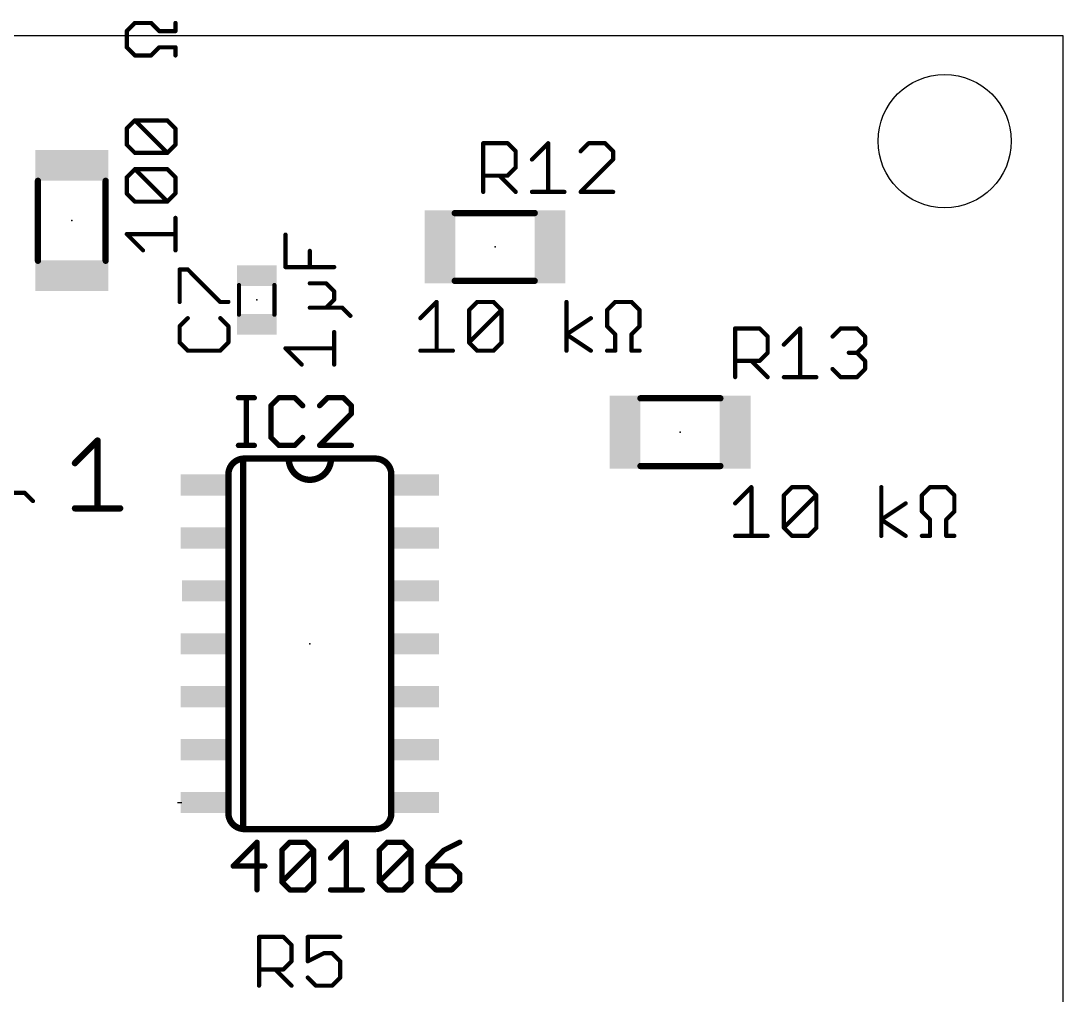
# Model space of a CAD drawing. Extents: x -3.9 to 50, y 0 to 50.9.
# Drawn here: x 23.54 to 48.56, y 26.49 to 49.88 of the extents above; entities that cross this region are included whole.
import ezdxf

# ---------------------------------------------------------------- set-up
doc = ezdxf.new("R2010")
doc.units = 0
for name, color, linetype in [('19', 53, 'CONTINUOUS'), ('20', 7, 'CONTINUOUS'), ('21', 253, 'CONTINUOUS'), ('23', 7, 'CONTINUOUS'), ('25', 253, 'CONTINUOUS'), ('27', 253, 'CONTINUOUS'), ('51', 253, 'CONTINUOUS')]:
    doc.layers.add(name, color=color, linetype=linetype)

# ---------------------------------------------------------------- blocks, each defined once
blk = doc.blocks.new('RECT')
blk.add_solid([(-0.5, -0.5), (0.5, -0.5), (-0.5, 0.5), (0.5, 0.5)])

msp = doc.modelspace()

# ---------------------------------------------------------------- linework, layer by layer
at = {"layer": '19'}
msp.add_line((27.305, 31.115), (27.4066, 31.115), dxfattribs=at)
at = {"layer": '20'}
for p, q in [((48.565, 49.52), (0, 49.52)), ((48.565, 0), (48.565, 49.52))]:
    msp.add_line(p, q, dxfattribs=at)
msp.add_circle((45.72, 46.99), 1.6, dxfattribs=at)
at = {"layer": '21', "const_width": 0.1524}
for points in [[(24.8412, 39.2609), (25.3835, 39.8032)], [(25.3835, 39.8032), (25.3835, 38.1762)], [(28.8798, 39.37), (28.8798, 30.48)], [(29.972, 39.37), (28.9052, 39.37)], [(30.988, 39.37), (29.972, 39.37)], [(32.0548, 39.37), (30.988, 39.37)], [(28.5242, 38.989), (28.5242, 30.861)], [(32.4358, 30.861), (32.4358, 38.989)], [(24.8412, 38.1762), (25.9259, 38.1762)], [(28.9052, 30.48), (32.0548, 30.48)]]:
    msp.add_lwpolyline(points, dxfattribs=at)
at = {"layer": '21'}
for points, const_width in [([(25.4216, 39.8032, 1), (25.3454, 39.8032)], 0.0762), ([(25.4105, 39.7762, 1), (25.3566, 39.8301)], 0.0762), ([(24.8143, 39.2878, 1), (24.8681, 39.2339)], 0.0762), ([(28.9052, 39.37, 0.4142), (28.5242, 38.989)], 0.1524), ([(28.9179, 39.37, 1), (28.8417, 39.37)], 0.0762), ([(28.9052, 39.4081, 1), (28.9052, 39.3319)], 0.0762), ([(28.9052, 39.3319, 1), (28.9052, 39.4081)], 0.0762), ([(29.972, 39.4081, 1), (29.972, 39.3319)], 0.0762), ([(29.972, 39.37, 1), (30.988, 39.37)], 0.1524), ([(30.0101, 39.37, 1), (29.9339, 39.37)], 0.0762), ([(29.972, 39.3319, 1), (29.972, 39.4081)], 0.0762), ([(30.988, 39.4081, 1), (30.988, 39.3319)], 0.0762), ([(31.0261, 39.37, 1), (30.9499, 39.37)], 0.0762), ([(30.988, 39.3319, 1), (30.988, 39.4081)], 0.0762), ([(32.4358, 38.989, 0.4142), (32.0548, 39.37)], 0.1524), ([(32.0548, 39.4081, 1), (32.0548, 39.3319)], 0.0762), ([(32.0548, 39.3319, 1), (32.0548, 39.4081)], 0.0762), ([(28.5623, 38.989, 1), (28.4861, 38.989)], 0.0762), ([(32.4739, 38.989, 1), (32.3977, 38.989)], 0.0762), ([(28.4861, 38.989, 1), (28.5623, 38.989)], 0.0762), ([(32.3977, 38.989, 1), (32.4739, 38.989)], 0.0762), ([(24.8412, 38.2143, 1), (24.8412, 38.1381)], 0.0762), ([(25.3454, 38.1762, 1), (25.4216, 38.1762)], 0.0762), ([(25.9259, 38.1381, 1), (25.9259, 38.2143)], 0.0762), ([(28.5242, 30.861, 0.4142), (28.9052, 30.48)], 0.1524), ([(28.5623, 30.861, 1), (28.4861, 30.861)], 0.0762), ([(28.4861, 30.861, 1), (28.5623, 30.861)], 0.0762), ([(32.0548, 30.48, 0.4142), (32.4358, 30.861)], 0.1524), ([(32.4739, 30.861, 1), (32.3977, 30.861)], 0.0762), ([(32.3977, 30.861, 1), (32.4739, 30.861)], 0.0762), ([(28.9052, 30.5181, 1), (28.9052, 30.4419)], 0.0762), ([(28.9052, 30.4419, 1), (28.9052, 30.5181)], 0.0762), ([(32.0548, 30.5181, 1), (32.0548, 30.4419)], 0.0762), ([(32.0548, 30.4419, 1), (32.0548, 30.5181)], 0.0762), ([(28.8417, 30.48, 1), (28.9179, 30.48)], 0.0762)]:
    msp.add_lwpolyline(points, format="xyb", dxfattribs=dict(at, const_width=const_width))
at = {"layer": '23'}
for p in [(24.765, 45.085), (34.925, 44.45), (29.21, 43.18), (39.37, 40.005), (30.48, 34.925)]:
    msp.add_point(p, dxfattribs=at)
at = {"layer": '25'}
for points, const_width in [([(34.6426, 45.7708), (34.6426, 46.9402)], 0.1016), ([(34.6426, 46.9402), (35.2273, 46.9402)], 0.1016), ([(35.2273, 46.9402), (35.4222, 46.7453)], 0.1016), ([(35.4222, 46.7453), (35.4222, 46.3555)], 0.1016), ([(35.812, 46.5504), (36.2018, 46.9402)], 0.1016), ([(36.2018, 46.9402), (36.2018, 45.7708)], 0.1016), ([(37.1763, 46.9402), (36.9814, 46.7453)], 0.1016), ([(37.5661, 46.9402), (37.1763, 46.9402)], 0.1016), ([(37.761, 46.7453), (37.5661, 46.9402)], 0.1016), ([(37.761, 46.5504), (37.761, 46.7453)], 0.1016), ([(36.9814, 45.7708), (37.761, 46.5504)], 0.1016), ([(35.4222, 46.3555), (35.2273, 46.1606)], 0.1016), ([(35.2273, 46.1606), (34.6426, 46.1606)], 0.1016), ([(35.0324, 46.1606), (35.4222, 45.7708)], 0.1016), ([(35.812, 45.7708), (36.5916, 45.7708)], 0.1016), ([(37.761, 45.7708), (36.9814, 45.7708)], 0.1016), ([(27.3548, 43.1302), (27.3548, 43.9098)], 0.1016), ([(27.3548, 43.9098), (27.5497, 43.9098)], 0.1016), ([(27.5497, 43.9098), (28.3293, 43.1302)], 0.1016), ([(28.3293, 43.1302), (28.5242, 43.1302)], 0.1016), ([(27.5497, 42.7404), (27.3548, 42.5455)], 0.1016), ([(28.5242, 42.5455), (28.3293, 42.7404)], 0.1016), ([(27.3548, 42.5455), (27.3548, 42.1557)], 0.1016), ([(28.5242, 42.1557), (28.5242, 42.5455)], 0.1016), ([(40.6908, 41.3258), (40.6908, 42.4952)], 0.1016), ([(40.6908, 42.4952), (41.2755, 42.4952)], 0.1016), ([(41.2755, 42.4952), (41.4704, 42.3003)], 0.1016), ([(41.8602, 42.1054), (42.25, 42.4952)], 0.1016), ([(42.25, 42.4952), (42.25, 41.3258)], 0.1016), ([(43.0296, 42.3003), (43.2245, 42.4952)], 0.1016), ([(43.2245, 42.4952), (43.6143, 42.4952)], 0.1016), ([(43.6143, 42.4952), (43.8092, 42.3003)], 0.1016), ([(41.4704, 42.3003), (41.4704, 41.9105)], 0.1016), ([(43.8092, 42.3003), (43.8092, 42.1054)], 0.1016), ([(27.3548, 42.1557), (27.5497, 41.9608)], 0.1016), ([(28.3293, 41.9608), (28.5242, 42.1557)], 0.1016), ([(43.8092, 42.1054), (43.6143, 41.9105)], 0.1016), ([(27.5497, 41.9608), (28.3293, 41.9608)], 0.1016), ([(41.4704, 41.9105), (41.2755, 41.7156)], 0.1016), ([(43.6143, 41.9105), (43.4194, 41.9105)], 0.1016), ([(43.6143, 41.9105), (43.8092, 41.7156)], 0.1016), ([(41.2755, 41.7156), (40.6908, 41.7156)], 0.1016), ([(41.0806, 41.7156), (41.4704, 41.3258)], 0.1016), ([(43.2245, 41.3258), (43.0296, 41.5207)], 0.1016), ([(43.8092, 41.5207), (43.6143, 41.3258)], 0.1016), ([(43.8092, 41.7156), (43.8092, 41.5207)], 0.1016), ([(41.8602, 41.3258), (42.6398, 41.3258)], 0.1016), ([(43.6143, 41.3258), (43.2245, 41.3258)], 0.1016), ([(28.7655, 40.8315), (29.1468, 40.8315)], 0.127), ([(28.9562, 39.6875), (28.9562, 40.8315)], 0.127), ([(29.7358, 40.8315), (29.5451, 40.6408)], 0.127), ([(30.1171, 40.8315), (29.7358, 40.8315)], 0.127), ([(30.3077, 40.6408), (30.1171, 40.8315)], 0.127), ([(30.9052, 40.8315), (30.7145, 40.6408)], 0.127), ([(31.2865, 40.8315), (30.9052, 40.8315)], 0.127), ([(31.4771, 40.6408), (31.2865, 40.8315)], 0.127), ([(29.5451, 40.6408), (29.5451, 39.8782)], 0.127), ([(31.4771, 40.4502), (31.4771, 40.6408)], 0.127), ([(30.7145, 39.6875), (31.4771, 40.4502)], 0.127), ([(29.5451, 39.8782), (29.7358, 39.6875)], 0.127), ([(30.1171, 39.6875), (30.3077, 39.8782)], 0.127), ([(28.7655, 39.6875), (29.1468, 39.6875)], 0.127), ([(29.7358, 39.6875), (30.1171, 39.6875)], 0.127), ([(31.4771, 39.6875), (30.7145, 39.6875)], 0.127), ([(29.2608, 26.7208), (29.2608, 27.8902)], 0.1016), ([(29.2608, 27.8902), (29.8455, 27.8902)], 0.1016), ([(29.8455, 27.8902), (30.0404, 27.6953)], 0.1016), ([(31.2098, 27.8902), (30.4302, 27.8902)], 0.1016), ([(30.4302, 27.8902), (30.4302, 27.3055)], 0.1016), ([(30.0404, 27.6953), (30.0404, 27.3055)], 0.1016), ([(30.4302, 27.3055), (30.82, 27.5004)], 0.1016), ([(30.82, 27.5004), (31.0149, 27.5004)], 0.1016), ([(31.0149, 27.5004), (31.2098, 27.3055)], 0.1016), ([(30.0404, 27.3055), (29.8455, 27.1106)], 0.1016), ([(31.2098, 27.3055), (31.2098, 26.9157)], 0.1016), ([(29.8455, 27.1106), (29.2608, 27.1106)], 0.1016), ([(29.6506, 27.1106), (30.0404, 26.7208)], 0.1016), ([(30.6251, 26.7208), (30.4302, 26.9157)], 0.1016), ([(31.2098, 26.9157), (31.0149, 26.7208)], 0.1016), ([(31.0149, 26.7208), (30.6251, 26.7208)], 0.1016)]:
    msp.add_lwpolyline(points, dxfattribs=dict(at, const_width=const_width))
for points, const_width in [([(34.668, 46.9402, 1), (34.6172, 46.9402)], 0.0508), ([(34.6426, 46.9656, 1), (34.6426, 46.9148)], 0.0508), ([(35.2453, 46.9582, 1), (35.2093, 46.9222)], 0.0508), ([(35.2273, 46.9148, 1), (35.2273, 46.9656)], 0.0508), ([(35.4476, 46.7453, 1), (35.3968, 46.7453)], 0.0508), ([(36.2272, 46.9402, 1), (36.1764, 46.9402)], 0.0508), ([(36.2198, 46.9222, 1), (36.1838, 46.9582)], 0.0508), ([(37.1763, 46.9656, 1), (37.1763, 46.9148)], 0.0508), ([(37.1943, 46.9222, 1), (37.1583, 46.9582)], 0.0508), ([(37.5841, 46.9582, 1), (37.5481, 46.9222)], 0.0508), ([(37.5661, 46.9148, 1), (37.5661, 46.9656)], 0.0508), ([(37.7864, 46.7453, 1), (37.7356, 46.7453)], 0.0508), ([(35.4042, 46.7273, 1), (35.4402, 46.7633)], 0.0508), ([(35.794, 46.5684, 1), (35.83, 46.5324)], 0.0508), ([(36.9634, 46.7633, 1), (36.9994, 46.7273)], 0.0508), ([(37.7356, 46.5504, 1), (37.7864, 46.5504)], 0.0508), ([(37.743, 46.7273, 1), (37.779, 46.7633)], 0.0508), ([(37.779, 46.5324, 1), (37.743, 46.5684)], 0.0508), ([(35.3968, 46.3555, 1), (35.4476, 46.3555)], 0.0508), ([(35.4402, 46.3375, 1), (35.4042, 46.3735)], 0.0508), ([(34.6426, 46.186, 1), (34.6426, 46.1352)], 0.0508), ([(35.0504, 46.1786, 1), (35.0144, 46.1426)], 0.0508), ([(35.2093, 46.1786, 1), (35.2453, 46.1426)], 0.0508), ([(35.2273, 46.1352, 1), (35.2273, 46.186)], 0.0508), ([(34.6172, 45.7708, 1), (34.668, 45.7708)], 0.0508), ([(35.4042, 45.7528, 1), (35.4402, 45.7888)], 0.0508), ([(35.812, 45.7962, 1), (35.812, 45.7454)], 0.0508), ([(36.1764, 45.7708, 1), (36.2272, 45.7708)], 0.0508), ([(36.5916, 45.7454, 1), (36.5916, 45.7962)], 0.0508), ([(36.9634, 45.7888, 1), (36.9994, 45.7528)], 0.0508), ([(36.9814, 45.7962, 1), (36.9814, 45.7454)], 0.0508), ([(37.761, 45.7454, 1), (37.761, 45.7962)], 0.0508), ([(27.3802, 43.9098, 1), (27.3294, 43.9098)], 0.0508), ([(27.3548, 43.9352, 1), (27.3548, 43.8844)], 0.0508), ([(27.5677, 43.9278, 1), (27.5317, 43.8918)], 0.0508), ([(27.5497, 43.8844, 1), (27.5497, 43.9352)], 0.0508), ([(27.3294, 43.1302, 1), (27.3802, 43.1302)], 0.0508), ([(28.3293, 43.1556, 1), (28.3293, 43.1048)], 0.0508), ([(28.3113, 43.1122, 1), (28.3473, 43.1482)], 0.0508), ([(28.5242, 43.1048, 1), (28.5242, 43.1556)], 0.0508), ([(27.5677, 42.7224, 1), (27.5317, 42.7584)], 0.0508), ([(28.3473, 42.7584, 1), (28.3113, 42.7224)], 0.0508), ([(27.3368, 42.5635, 1), (27.3728, 42.5275)], 0.0508), ([(27.3802, 42.5455, 1), (27.3294, 42.5455)], 0.0508), ([(28.5496, 42.5455, 1), (28.4988, 42.5455)], 0.0508), ([(28.5062, 42.5275, 1), (28.5422, 42.5635)], 0.0508), ([(40.7162, 42.4952, 1), (40.6654, 42.4952)], 0.0508), ([(40.6908, 42.5206, 1), (40.6908, 42.4698)], 0.0508), ([(41.2935, 42.5132, 1), (41.2575, 42.4772)], 0.0508), ([(41.2755, 42.4698, 1), (41.2755, 42.5206)], 0.0508), ([(42.2754, 42.4952, 1), (42.2246, 42.4952)], 0.0508), ([(42.268, 42.4772, 1), (42.232, 42.5132)], 0.0508), ([(43.2245, 42.5206, 1), (43.2245, 42.4698)], 0.0508), ([(43.2425, 42.4772, 1), (43.2065, 42.5132)], 0.0508), ([(43.6323, 42.5132, 1), (43.5963, 42.4772)], 0.0508), ([(43.6143, 42.4698, 1), (43.6143, 42.5206)], 0.0508), ([(41.4958, 42.3003, 1), (41.445, 42.3003)], 0.0508), ([(41.4524, 42.2823, 1), (41.4884, 42.3183)], 0.0508), ([(43.0116, 42.3183, 1), (43.0476, 42.2823)], 0.0508), ([(43.8346, 42.3003, 1), (43.7838, 42.3003)], 0.0508), ([(43.7912, 42.2823, 1), (43.8272, 42.3183)], 0.0508), ([(27.3728, 42.1737, 1), (27.3368, 42.1377)], 0.0508), ([(27.3294, 42.1557, 1), (27.3802, 42.1557)], 0.0508), ([(28.4988, 42.1557, 1), (28.5496, 42.1557)], 0.0508), ([(28.5422, 42.1377, 1), (28.5062, 42.1737)], 0.0508), ([(41.8422, 42.1234, 1), (41.8782, 42.0874)], 0.0508), ([(43.7838, 42.1054, 1), (43.8346, 42.1054)], 0.0508), ([(43.8272, 42.0874, 1), (43.7912, 42.1234)], 0.0508), ([(27.5497, 41.9862, 1), (27.5497, 41.9354)], 0.0508), ([(27.5317, 41.9428, 1), (27.5677, 41.9788)], 0.0508), ([(28.3113, 41.9788, 1), (28.3473, 41.9428)], 0.0508), ([(28.3293, 41.9354, 1), (28.3293, 41.9862)], 0.0508), ([(41.445, 41.9105, 1), (41.4958, 41.9105)], 0.0508), ([(41.4884, 41.8925, 1), (41.4524, 41.9285)], 0.0508), ([(43.4194, 41.9359, 1), (43.4194, 41.8851)], 0.0508), ([(43.6323, 41.9285, 1), (43.5963, 41.8925)], 0.0508), ([(43.5963, 41.9285, 1), (43.6323, 41.8925)], 0.0508), ([(43.6143, 41.8851, 1), (43.6143, 41.9359)], 0.0508), ([(40.6908, 41.741, 1), (40.6908, 41.6902)], 0.0508), ([(41.0986, 41.7336, 1), (41.0626, 41.6976)], 0.0508), ([(41.2575, 41.7336, 1), (41.2935, 41.6976)], 0.0508), ([(41.2755, 41.6902, 1), (41.2755, 41.741)], 0.0508), ([(43.0476, 41.5387, 1), (43.0116, 41.5027)], 0.0508), ([(43.8346, 41.7156, 1), (43.7838, 41.7156)], 0.0508), ([(43.7838, 41.5207, 1), (43.8346, 41.5207)], 0.0508), ([(43.7912, 41.6976, 1), (43.8272, 41.7336)], 0.0508), ([(43.8272, 41.5027, 1), (43.7912, 41.5387)], 0.0508), ([(40.6654, 41.3258, 1), (40.7162, 41.3258)], 0.0508), ([(41.4524, 41.3078, 1), (41.4884, 41.3438)], 0.0508), ([(41.8602, 41.3512, 1), (41.8602, 41.3004)], 0.0508), ([(42.2246, 41.3258, 1), (42.2754, 41.3258)], 0.0508), ([(42.6398, 41.3004, 1), (42.6398, 41.3512)], 0.0508), ([(43.2245, 41.3512, 1), (43.2245, 41.3004)], 0.0508), ([(43.2065, 41.3078, 1), (43.2425, 41.3438)], 0.0508), ([(43.5963, 41.3438, 1), (43.6323, 41.3078)], 0.0508), ([(43.6143, 41.3004, 1), (43.6143, 41.3512)], 0.0508), ([(28.7655, 40.8632, 1), (28.7655, 40.7997)], 0.0635), ([(28.9879, 40.8315, 1), (28.9244, 40.8315)], 0.0635), ([(29.1468, 40.7997, 1), (29.1468, 40.8632)], 0.0635), ([(29.7358, 40.8632, 1), (29.7358, 40.7997)], 0.0635), ([(29.7582, 40.809, 1), (29.7133, 40.8539)], 0.0635), ([(30.1395, 40.8539, 1), (30.0946, 40.809)], 0.0635), ([(30.1171, 40.7997, 1), (30.1171, 40.8632)], 0.0635), ([(30.9052, 40.8632, 1), (30.9052, 40.7997)], 0.0635), ([(30.9276, 40.809, 1), (30.8827, 40.8539)], 0.0635), ([(31.3089, 40.8539, 1), (31.264, 40.809)], 0.0635), ([(31.2865, 40.7997, 1), (31.2865, 40.8632)], 0.0635), ([(29.5768, 40.6408, 1), (29.5133, 40.6408)], 0.0635), ([(29.5226, 40.6633, 1), (29.5675, 40.6184)], 0.0635), ([(30.2853, 40.6184, 1), (30.3302, 40.6633)], 0.0635), ([(30.692, 40.6633, 1), (30.7369, 40.6184)], 0.0635), ([(31.5089, 40.6408, 1), (31.4454, 40.6408)], 0.0635), ([(31.4547, 40.6184, 1), (31.4996, 40.6633)], 0.0635), ([(31.4454, 40.4502, 1), (31.5089, 40.4502)], 0.0635), ([(31.4996, 40.4277, 1), (31.4547, 40.4726)], 0.0635), ([(29.5675, 39.9006, 1), (29.5226, 39.8557)], 0.0635), ([(29.5133, 39.8782, 1), (29.5768, 39.8782)], 0.0635), ([(30.3302, 39.8557, 1), (30.2853, 39.9006)], 0.0635), ([(28.7655, 39.7193, 1), (28.7655, 39.6557)], 0.0635), ([(28.9244, 39.6875, 1), (28.9879, 39.6875)], 0.0635), ([(29.1468, 39.6557, 1), (29.1468, 39.7193)], 0.0635), ([(29.7358, 39.7193, 1), (29.7358, 39.6557)], 0.0635), ([(29.7133, 39.665, 1), (29.7582, 39.71)], 0.0635), ([(30.0946, 39.71, 1), (30.1395, 39.665)], 0.0635), ([(30.1171, 39.6557, 1), (30.1171, 39.7193)], 0.0635), ([(30.692, 39.71, 1), (30.7369, 39.665)], 0.0635), ([(30.7145, 39.7193, 1), (30.7145, 39.6557)], 0.0635), ([(31.4771, 39.6557, 1), (31.4771, 39.7193)], 0.0635), ([(29.2862, 27.8902, 1), (29.2354, 27.8902)], 0.0508), ([(29.2608, 27.9156, 1), (29.2608, 27.8648)], 0.0508), ([(29.8635, 27.9082, 1), (29.8275, 27.8722)], 0.0508), ([(29.8455, 27.8648, 1), (29.8455, 27.9156)], 0.0508), ([(30.4302, 27.9156, 1), (30.4302, 27.8648)], 0.0508), ([(30.4556, 27.8902, 1), (30.4048, 27.8902)], 0.0508), ([(31.2098, 27.8648, 1), (31.2098, 27.9156)], 0.0508), ([(30.0658, 27.6953, 1), (30.015, 27.6953)], 0.0508), ([(30.0224, 27.6773, 1), (30.0584, 27.7133)], 0.0508), ([(30.82, 27.5258, 1), (30.82, 27.475)], 0.0508), ([(30.8314, 27.4777, 1), (30.8086, 27.5231)], 0.0508), ([(31.0329, 27.5184, 1), (30.9969, 27.4824)], 0.0508), ([(31.0149, 27.475, 1), (31.0149, 27.5258)], 0.0508), ([(30.015, 27.3055, 1), (30.0658, 27.3055)], 0.0508), ([(30.0584, 27.2875, 1), (30.0224, 27.3235)], 0.0508), ([(30.4188, 27.3282, 1), (30.4416, 27.2828)], 0.0508), ([(30.4048, 27.3055, 1), (30.4556, 27.3055)], 0.0508), ([(31.2352, 27.3055, 1), (31.1844, 27.3055)], 0.0508), ([(31.1918, 27.2875, 1), (31.2278, 27.3235)], 0.0508), ([(29.2608, 27.136, 1), (29.2608, 27.0852)], 0.0508), ([(29.6686, 27.1286, 1), (29.6326, 27.0926)], 0.0508), ([(29.8275, 27.1286, 1), (29.8635, 27.0926)], 0.0508), ([(29.8455, 27.0852, 1), (29.8455, 27.136)], 0.0508), ([(30.4482, 26.9337, 1), (30.4122, 26.8977)], 0.0508), ([(31.1844, 26.9157, 1), (31.2352, 26.9157)], 0.0508), ([(31.2278, 26.8977, 1), (31.1918, 26.9337)], 0.0508), ([(29.2354, 26.7208, 1), (29.2862, 26.7208)], 0.0508), ([(30.0224, 26.7028, 1), (30.0584, 26.7388)], 0.0508), ([(30.6251, 26.7462, 1), (30.6251, 26.6954)], 0.0508), ([(30.6071, 26.7028, 1), (30.6431, 26.7388)], 0.0508), ([(30.9969, 26.7388, 1), (31.0329, 26.7028)], 0.0508), ([(31.0149, 26.6954, 1), (31.0149, 26.7462)], 0.0508)]:
    msp.add_lwpolyline(points, format="xyb", dxfattribs=dict(at, const_width=const_width))
at = {"layer": '27'}
for points, const_width in [([(26.0848, 49.6311), (26.2797, 49.826)], 0.1016), ([(26.2797, 49.826), (26.6695, 49.826)], 0.1016), ([(26.6695, 49.826), (26.8644, 49.6311)], 0.1016), ([(27.2542, 49.6311), (27.2542, 49.826)], 0.1016), ([(26.0848, 49.2413), (26.0848, 49.6311)], 0.1016), ([(26.8644, 49.6311), (27.2542, 49.6311)], 0.1016), ([(26.2797, 49.0464), (26.0848, 49.2413)], 0.1016), ([(26.6695, 49.0464), (26.2797, 49.0464)], 0.1016), ([(26.8644, 49.2413), (26.6695, 49.0464)], 0.1016), ([(27.2542, 49.2413), (26.8644, 49.2413)], 0.1016), ([(27.2542, 49.0464), (27.2542, 49.2413)], 0.1016), ([(26.0848, 47.2923), (26.2797, 47.4872)], 0.1016), ([(26.0848, 46.9025), (26.0848, 47.2923)], 0.1016), ([(26.2797, 47.4872), (27.0593, 47.4872)], 0.1016), ([(27.0593, 46.7076), (26.2797, 47.4872)], 0.1016), ([(27.0593, 47.4872), (27.2542, 47.2923)], 0.1016), ([(27.2542, 47.2923), (27.2542, 46.9025)], 0.1016), ([(26.2797, 46.7076), (26.0848, 46.9025)], 0.1016), ([(27.2542, 46.9025), (27.0593, 46.7076)], 0.1016), ([(27.0593, 46.7076), (26.2797, 46.7076)], 0.1016), ([(26.0848, 46.1229), (26.2797, 46.3178)], 0.1016), ([(26.2797, 46.3178), (27.0593, 46.3178)], 0.1016), ([(27.0593, 45.5382), (26.2797, 46.3178)], 0.1016), ([(27.0593, 46.3178), (27.2542, 46.1229)], 0.1016), ([(26.0848, 45.7331), (26.0848, 46.1229)], 0.1016), ([(27.2542, 46.1229), (27.2542, 45.7331)], 0.1016), ([(26.2797, 45.5382), (26.0848, 45.7331)], 0.1016), ([(27.0593, 45.5382), (26.2797, 45.5382)], 0.1016), ([(27.2542, 45.7331), (27.0593, 45.5382)], 0.1016), ([(27.2542, 44.3688), (27.2542, 45.1484)], 0.1016), ([(26.4746, 44.3688), (26.0848, 44.7586)], 0.1016), ([(26.0848, 44.7586), (27.2542, 44.7586)], 0.1016), ([(29.8948, 43.9664), (29.8948, 44.746)], 0.1016), ([(30.4795, 43.9664), (30.4795, 44.3562)], 0.1016), ([(31.0642, 43.9664), (29.8948, 43.9664)], 0.1016), ([(30.8693, 43.5766), (30.4795, 43.5766)], 0.1016), ([(31.0642, 43.3817), (30.8693, 43.5766)], 0.1016), ([(31.0642, 43.1868), (31.0642, 43.3817)], 0.1016), ([(30.4795, 42.9919), (30.8693, 42.9919)], 0.1016), ([(30.8693, 42.9919), (31.0642, 43.1868)], 0.1016), ([(30.8693, 42.9919), (31.2591, 42.9919)], 0.1016), ([(31.2591, 42.9919), (31.454, 42.797)], 0.1016), ([(33.1337, 42.7404), (33.5235, 43.1302)], 0.1016), ([(33.5235, 43.1302), (33.5235, 41.9608)], 0.1016), ([(34.3031, 42.9353), (34.498, 43.1302)], 0.1016), ([(34.498, 43.1302), (34.8878, 43.1302)], 0.1016), ([(34.8878, 43.1302), (35.0827, 42.9353)], 0.1016), ([(36.6419, 41.9608), (36.6419, 43.1302)], 0.1016), ([(37.6164, 42.9353), (37.8113, 43.1302)], 0.1016), ([(37.8113, 43.1302), (38.2011, 43.1302)], 0.1016), ([(38.2011, 43.1302), (38.396, 42.9353)], 0.1016), ([(34.3031, 42.1557), (34.3031, 42.9353)], 0.1016), ([(34.3031, 42.1557), (35.0827, 42.9353)], 0.1016), ([(35.0827, 42.9353), (35.0827, 42.1557)], 0.1016), ([(36.6419, 42.3506), (37.2266, 42.7404)], 0.1016), ([(37.6164, 42.5455), (37.6164, 42.9353)], 0.1016), ([(38.396, 42.9353), (38.396, 42.5455)], 0.1016), ([(37.8113, 42.3506), (37.6164, 42.5455)], 0.1016), ([(38.396, 42.5455), (38.2011, 42.3506)], 0.1016), ([(31.0642, 41.6276), (31.0642, 42.4072)], 0.1016), ([(37.2266, 41.9608), (36.6419, 42.3506)], 0.1016), ([(37.8113, 41.9608), (37.8113, 42.3506)], 0.1016), ([(38.2011, 42.3506), (38.2011, 41.9608)], 0.1016), ([(30.2846, 41.6276), (29.8948, 42.0174)], 0.1016), ([(29.8948, 42.0174), (31.0642, 42.0174)], 0.1016), ([(34.498, 41.9608), (34.3031, 42.1557)], 0.1016), ([(35.0827, 42.1557), (34.8878, 41.9608)], 0.1016), ([(33.1337, 41.9608), (33.9133, 41.9608)], 0.1016), ([(34.8878, 41.9608), (34.498, 41.9608)], 0.1016), ([(37.6164, 41.9608), (37.8113, 41.9608)], 0.1016), ([(38.2011, 41.9608), (38.396, 41.9608)], 0.1016), ([(23.2493, 38.5469), (23.6391, 38.5469)], 0.1016), ([(23.6391, 38.5469), (23.834, 38.352)], 0.1016), ([(40.6908, 38.2954), (41.0806, 38.6852)], 0.1016), ([(41.0806, 38.6852), (41.0806, 37.5158)], 0.1016), ([(41.8602, 38.4903), (42.0551, 38.6852)], 0.1016), ([(41.8602, 37.7107), (41.8602, 38.4903)], 0.1016), ([(41.8602, 37.7107), (42.6398, 38.4903)], 0.1016), ([(42.0551, 38.6852), (42.4449, 38.6852)], 0.1016), ([(42.4449, 38.6852), (42.6398, 38.4903)], 0.1016), ([(42.6398, 38.4903), (42.6398, 37.7107)], 0.1016), ([(44.199, 37.5158), (44.199, 38.6852)], 0.1016), ([(45.1735, 38.4903), (45.3684, 38.6852)], 0.1016), ([(45.1735, 38.1005), (45.1735, 38.4903)], 0.1016), ([(45.3684, 38.6852), (45.7582, 38.6852)], 0.1016), ([(45.7582, 38.6852), (45.9531, 38.4903)], 0.1016), ([(45.9531, 38.4903), (45.9531, 38.1005)], 0.1016), ([(44.199, 37.9056), (44.7837, 38.2954)], 0.1016), ([(45.3684, 37.9056), (45.1735, 38.1005)], 0.1016), ([(45.9531, 38.1005), (45.7582, 37.9056)], 0.1016), ([(44.7837, 37.5158), (44.199, 37.9056)], 0.1016), ([(45.3684, 37.5158), (45.3684, 37.9056)], 0.1016), ([(45.7582, 37.9056), (45.7582, 37.5158)], 0.1016), ([(40.6908, 37.5158), (41.4704, 37.5158)], 0.1016), ([(42.0551, 37.5158), (41.8602, 37.7107)], 0.1016), ([(42.4449, 37.5158), (42.0551, 37.5158)], 0.1016), ([(42.6398, 37.7107), (42.4449, 37.5158)], 0.1016), ([(45.1735, 37.5158), (45.3684, 37.5158)], 0.1016), ([(45.7582, 37.5158), (45.9531, 37.5158)], 0.1016), ([(29.2105, 30.1635), (28.6385, 29.5915)], 0.127), ([(29.2105, 29.0195), (29.2105, 30.1635)], 0.127), ([(29.8079, 29.9728), (29.9986, 30.1635)], 0.127), ([(29.8079, 29.2102), (29.8079, 29.9728)], 0.127), ([(29.8079, 29.2102), (30.5705, 29.9728)], 0.127), ([(29.9986, 30.1635), (30.3799, 30.1635)], 0.127), ([(30.3799, 30.1635), (30.5705, 29.9728)], 0.127), ([(30.5705, 29.9728), (30.5705, 29.2102)], 0.127), ([(30.9773, 29.7822), (31.3586, 30.1635)], 0.127), ([(31.3586, 30.1635), (31.3586, 29.0195)], 0.127), ([(32.1467, 29.9728), (32.3374, 30.1635)], 0.127), ([(32.1467, 29.2102), (32.1467, 29.9728)], 0.127), ([(32.1467, 29.2102), (32.9093, 29.9728)], 0.127), ([(32.3374, 30.1635), (32.7187, 30.1635)], 0.127), ([(32.7187, 30.1635), (32.9093, 29.9728)], 0.127), ([(32.9093, 29.9728), (32.9093, 29.2102)], 0.127), ([(33.6974, 29.9728), (33.3161, 29.5915)], 0.127), ([(34.0787, 30.1635), (33.6974, 29.9728)], 0.127), ([(28.6385, 29.5915), (29.4012, 29.5915)], 0.127), ([(33.3161, 29.5915), (33.3161, 29.2102)], 0.127), ([(33.8881, 29.5915), (33.3161, 29.5915)], 0.127), ([(34.0787, 29.4008), (33.8881, 29.5915)], 0.127), ([(34.0787, 29.2102), (34.0787, 29.4008)], 0.127), ([(29.9986, 29.0195), (29.8079, 29.2102)], 0.127), ([(30.3799, 29.0195), (29.9986, 29.0195)], 0.127), ([(30.5705, 29.2102), (30.3799, 29.0195)], 0.127), ([(30.9773, 29.0195), (31.7399, 29.0195)], 0.127), ([(32.3374, 29.0195), (32.1467, 29.2102)], 0.127), ([(32.7187, 29.0195), (32.3374, 29.0195)], 0.127), ([(32.9093, 29.2102), (32.7187, 29.0195)], 0.127), ([(33.3161, 29.2102), (33.5068, 29.0195)], 0.127), ([(33.5068, 29.0195), (33.8881, 29.0195)], 0.127), ([(33.8881, 29.0195), (34.0787, 29.2102)], 0.127)]:
    msp.add_lwpolyline(points, dxfattribs=dict(at, const_width=const_width))
for points, const_width in [([(26.2797, 49.8514, 1), (26.2797, 49.8006)], 0.0508), ([(26.2977, 49.808, 1), (26.2617, 49.8439)], 0.0508), ([(26.6875, 49.8439, 1), (26.6515, 49.808)], 0.0508), ([(26.6695, 49.8006, 1), (26.6695, 49.8514)], 0.0508), ([(27.2796, 49.826, 1), (27.2288, 49.826)], 0.0508), ([(26.1102, 49.6311, 1), (26.0594, 49.6311)], 0.0508), ([(26.0668, 49.649, 1), (26.1028, 49.6131)], 0.0508), ([(26.8644, 49.6565, 1), (26.8644, 49.6057)], 0.0508), ([(26.8464, 49.6131, 1), (26.8824, 49.649)], 0.0508), ([(27.2288, 49.6311, 1), (27.2796, 49.6311)], 0.0508), ([(27.2542, 49.6057, 1), (27.2542, 49.6565)], 0.0508), ([(26.1028, 49.2592, 1), (26.0668, 49.2233)], 0.0508), ([(26.0594, 49.2413, 1), (26.1102, 49.2413)], 0.0508), ([(26.2797, 49.0718, 1), (26.2797, 49.021)], 0.0508), ([(26.2617, 49.0284, 1), (26.2977, 49.0644)], 0.0508), ([(26.6515, 49.0644, 1), (26.6875, 49.0284)], 0.0508), ([(26.6695, 49.021, 1), (26.6695, 49.0718)], 0.0508), ([(26.8644, 49.2667, 1), (26.8644, 49.2159)], 0.0508), ([(26.8824, 49.2233, 1), (26.8464, 49.2592)], 0.0508), ([(27.2796, 49.2413, 1), (27.2288, 49.2413)], 0.0508), ([(27.2288, 49.0464, 1), (27.2796, 49.0464)], 0.0508), ([(27.2542, 49.2159, 1), (27.2542, 49.2667)], 0.0508), ([(26.0668, 47.3103, 1), (26.1028, 47.2743)], 0.0508), ([(26.1102, 47.2923, 1), (26.0594, 47.2923)], 0.0508), ([(26.2977, 47.5052, 1), (26.2617, 47.4692)], 0.0508), ([(26.2797, 47.5126, 1), (26.2797, 47.4618)], 0.0508), ([(26.2977, 47.4692, 1), (26.2617, 47.5052)], 0.0508), ([(27.0773, 47.5052, 1), (27.0413, 47.4692)], 0.0508), ([(27.0593, 47.4618, 1), (27.0593, 47.5126)], 0.0508), ([(27.2796, 47.2923, 1), (27.2288, 47.2923)], 0.0508), ([(27.2362, 47.2743, 1), (27.2722, 47.3103)], 0.0508), ([(26.1028, 46.9205, 1), (26.0668, 46.8845)], 0.0508), ([(26.0594, 46.9025, 1), (26.1102, 46.9025)], 0.0508), ([(27.2288, 46.9025, 1), (27.2796, 46.9025)], 0.0508), ([(27.2722, 46.8845, 1), (27.2362, 46.9205)], 0.0508), ([(26.2797, 46.733, 1), (26.2797, 46.6822)], 0.0508), ([(26.2617, 46.6896, 1), (26.2977, 46.7256)], 0.0508), ([(27.0413, 46.7256, 1), (27.0773, 46.6896)], 0.0508), ([(27.0413, 46.6896, 1), (27.0773, 46.7256)], 0.0508), ([(27.0593, 46.6822, 1), (27.0593, 46.733)], 0.0508), ([(26.2977, 46.3358, 1), (26.2617, 46.2998)], 0.0508), ([(26.2797, 46.3432, 1), (26.2797, 46.2924)], 0.0508), ([(26.2977, 46.2998, 1), (26.2617, 46.3358)], 0.0508), ([(27.0773, 46.3358, 1), (27.0413, 46.2998)], 0.0508), ([(27.0593, 46.2924, 1), (27.0593, 46.3432)], 0.0508), ([(26.0668, 46.1409, 1), (26.1028, 46.1049)], 0.0508), ([(26.1102, 46.1229, 1), (26.0594, 46.1229)], 0.0508), ([(27.2796, 46.1229, 1), (27.2288, 46.1229)], 0.0508), ([(27.2362, 46.1049, 1), (27.2722, 46.1409)], 0.0508), ([(26.1028, 45.7511, 1), (26.0668, 45.7151)], 0.0508), ([(26.0594, 45.7331, 1), (26.1102, 45.7331)], 0.0508), ([(26.2797, 45.5636, 1), (26.2797, 45.5128)], 0.0508), ([(26.2617, 45.5202, 1), (26.2977, 45.5562)], 0.0508), ([(27.0413, 45.5562, 1), (27.0773, 45.5202)], 0.0508), ([(27.0413, 45.5202, 1), (27.0773, 45.5562)], 0.0508), ([(27.0593, 45.5128, 1), (27.0593, 45.5636)], 0.0508), ([(27.2288, 45.7331, 1), (27.2796, 45.7331)], 0.0508), ([(27.2722, 45.7151, 1), (27.2362, 45.7511)], 0.0508), ([(27.2796, 45.1484, 1), (27.2288, 45.1484)], 0.0508), ([(26.1028, 44.7766, 1), (26.0668, 44.7406)], 0.0508), ([(26.0848, 44.784, 1), (26.0848, 44.7332)], 0.0508), ([(27.2542, 44.7332, 1), (27.2542, 44.784)], 0.0508), ([(29.9202, 44.746, 1), (29.8694, 44.746)], 0.0508), ([(26.4566, 44.3508, 1), (26.4926, 44.3868)], 0.0508), ([(27.2288, 44.3688, 1), (27.2796, 44.3688)], 0.0508), ([(30.5049, 44.3562, 1), (30.4541, 44.3562)], 0.0508), ([(29.8948, 43.9918, 1), (29.8948, 43.941)], 0.0508), ([(29.8694, 43.9664, 1), (29.9202, 43.9664)], 0.0508), ([(30.4541, 43.9664, 1), (30.5049, 43.9664)], 0.0508), ([(31.0642, 43.941, 1), (31.0642, 43.9918)], 0.0508), ([(30.4795, 43.602, 1), (30.4795, 43.5512)], 0.0508), ([(30.8873, 43.5946, 1), (30.8513, 43.5586)], 0.0508), ([(30.8693, 43.5512, 1), (30.8693, 43.602)], 0.0508), ([(31.0896, 43.3817, 1), (31.0388, 43.3817)], 0.0508), ([(31.0462, 43.3637, 1), (31.0822, 43.3997)], 0.0508), ([(30.4795, 43.0173, 1), (30.4795, 42.9665)], 0.0508), ([(30.8693, 43.0173, 1), (30.8693, 42.9665)], 0.0508), ([(30.8693, 42.9665, 1), (30.8693, 43.0173)], 0.0508), ([(31.0388, 43.1868, 1), (31.0896, 43.1868)], 0.0508), ([(31.0822, 43.1688, 1), (31.0462, 43.2048)], 0.0508), ([(31.2771, 43.0099, 1), (31.2411, 42.9739)], 0.0508), ([(31.2591, 42.9665, 1), (31.2591, 43.0173)], 0.0508), ([(33.5489, 43.1302, 1), (33.4981, 43.1302)], 0.0508), ([(33.5415, 43.1122, 1), (33.5055, 43.1482)], 0.0508), ([(34.498, 43.1556, 1), (34.498, 43.1048)], 0.0508), ([(34.516, 43.1122, 1), (34.48, 43.1482)], 0.0508), ([(34.9058, 43.1482, 1), (34.8698, 43.1122)], 0.0508), ([(34.8878, 43.1048, 1), (34.8878, 43.1556)], 0.0508), ([(36.6673, 43.1302, 1), (36.6165, 43.1302)], 0.0508), ([(37.8113, 43.1556, 1), (37.8113, 43.1048)], 0.0508), ([(37.8292, 43.1122, 1), (37.7933, 43.1482)], 0.0508), ([(38.219, 43.1482, 1), (38.1831, 43.1122)], 0.0508), ([(38.2011, 43.1048, 1), (38.2011, 43.1556)], 0.0508), ([(30.8513, 43.0099, 1), (30.8873, 42.9739)], 0.0508), ([(31.436, 42.779, 1), (31.472, 42.815)], 0.0508), ([(34.2851, 42.9533, 1), (34.3211, 42.9173)], 0.0508), ([(34.3285, 42.9353, 1), (34.2777, 42.9353)], 0.0508), ([(35.1081, 42.9353, 1), (35.0573, 42.9353)], 0.0508), ([(35.1007, 42.9173, 1), (35.0647, 42.9533)], 0.0508), ([(35.0647, 42.9173, 1), (35.1007, 42.9533)], 0.0508), ([(37.2407, 42.7193, 1), (37.2125, 42.7615)], 0.0508), ([(37.5984, 42.9533, 1), (37.6344, 42.9173)], 0.0508), ([(37.6418, 42.9353, 1), (37.591, 42.9353)], 0.0508), ([(38.4214, 42.9353, 1), (38.3706, 42.9353)], 0.0508), ([(38.378, 42.9173, 1), (38.4139, 42.9533)], 0.0508), ([(33.1157, 42.7584, 1), (33.1517, 42.7224)], 0.0508), ([(37.6344, 42.5635, 1), (37.5984, 42.5275)], 0.0508), ([(37.591, 42.5455, 1), (37.6418, 42.5455)], 0.0508), ([(38.3706, 42.5455, 1), (38.4214, 42.5455)], 0.0508), ([(38.4139, 42.5275, 1), (38.378, 42.5635)], 0.0508), ([(31.0896, 42.4072, 1), (31.0388, 42.4072)], 0.0508), ([(36.656, 42.3717, 1), (36.6278, 42.3295)], 0.0508), ([(36.6278, 42.3717, 1), (36.656, 42.3295)], 0.0508), ([(37.8367, 42.3506, 1), (37.7859, 42.3506)], 0.0508), ([(37.7933, 42.3326, 1), (37.8292, 42.3686)], 0.0508), ([(38.1831, 42.3686, 1), (38.219, 42.3326)], 0.0508), ([(38.2265, 42.3506, 1), (38.1757, 42.3506)], 0.0508), ([(29.9128, 42.0354, 1), (29.8768, 41.9994)], 0.0508), ([(29.8948, 42.0428, 1), (29.8948, 41.992)], 0.0508), ([(31.0642, 41.992, 1), (31.0642, 42.0428)], 0.0508), ([(34.3211, 42.1737, 1), (34.2851, 42.1377)], 0.0508), ([(34.2851, 42.1737, 1), (34.3211, 42.1377)], 0.0508), ([(34.2777, 42.1557, 1), (34.3285, 42.1557)], 0.0508), ([(35.0573, 42.1557, 1), (35.1081, 42.1557)], 0.0508), ([(35.1007, 42.1377, 1), (35.0647, 42.1737)], 0.0508), ([(33.1337, 41.9862, 1), (33.1337, 41.9354)], 0.0508), ([(33.4981, 41.9608, 1), (33.5489, 41.9608)], 0.0508), ([(33.9133, 41.9354, 1), (33.9133, 41.9862)], 0.0508), ([(34.498, 41.9862, 1), (34.498, 41.9354)], 0.0508), ([(34.48, 41.9428, 1), (34.516, 41.9788)], 0.0508), ([(34.8698, 41.9788, 1), (34.9058, 41.9428)], 0.0508), ([(34.8878, 41.9354, 1), (34.8878, 41.9862)], 0.0508), ([(36.6165, 41.9608, 1), (36.6673, 41.9608)], 0.0508), ([(37.2125, 41.9397, 1), (37.2407, 41.9819)], 0.0508), ([(37.6164, 41.9862, 1), (37.6164, 41.9354)], 0.0508), ([(37.7859, 41.9608, 1), (37.8367, 41.9608)], 0.0508), ([(37.8113, 41.9354, 1), (37.8113, 41.9862)], 0.0508), ([(38.2011, 41.9862, 1), (38.2011, 41.9354)], 0.0508), ([(38.1757, 41.9608, 1), (38.2265, 41.9608)], 0.0508), ([(38.396, 41.9354, 1), (38.396, 41.9862)], 0.0508), ([(30.2666, 41.6096, 1), (30.3026, 41.6456)], 0.0508), ([(31.0388, 41.6276, 1), (31.0896, 41.6276)], 0.0508), ([(23.6571, 38.5649, 1), (23.6211, 38.5289)], 0.0508), ([(23.6391, 38.5215, 1), (23.6391, 38.5723)], 0.0508), ([(41.106, 38.6852, 1), (41.0552, 38.6852)], 0.0508), ([(41.0986, 38.6672, 1), (41.0626, 38.7032)], 0.0508), ([(41.8856, 38.4903, 1), (41.8348, 38.4903)], 0.0508), ([(42.0551, 38.7106, 1), (42.0551, 38.6598)], 0.0508), ([(42.0731, 38.6672, 1), (42.0371, 38.7032)], 0.0508), ([(42.4629, 38.7032, 1), (42.4269, 38.6672)], 0.0508), ([(42.4449, 38.6598, 1), (42.4449, 38.7106)], 0.0508), ([(42.6652, 38.4903, 1), (42.6144, 38.4903)], 0.0508), ([(42.6578, 38.4723, 1), (42.6218, 38.5083)], 0.0508), ([(44.2244, 38.6852, 1), (44.1736, 38.6852)], 0.0508), ([(45.1989, 38.4903, 1), (45.1481, 38.4903)], 0.0508), ([(45.3684, 38.7106, 1), (45.3684, 38.6598)], 0.0508), ([(45.3863, 38.6672, 1), (45.3504, 38.7032)], 0.0508), ([(45.7761, 38.7032, 1), (45.7402, 38.6672)], 0.0508), ([(45.7582, 38.6598, 1), (45.7582, 38.7106)], 0.0508), ([(45.9785, 38.4903, 1), (45.9277, 38.4903)], 0.0508), ([(23.816, 38.334, 1), (23.852, 38.37)], 0.0508), ([(40.6728, 38.3134, 1), (40.7088, 38.2774)], 0.0508), ([(41.8422, 38.5083, 1), (41.8782, 38.4723)], 0.0508), ([(42.6218, 38.4723, 1), (42.6578, 38.5083)], 0.0508), ([(44.7978, 38.2743, 1), (44.7696, 38.3165)], 0.0508), ([(45.1555, 38.5083, 1), (45.1914, 38.4723)], 0.0508), ([(45.9351, 38.4723, 1), (45.971, 38.5083)], 0.0508), ([(45.1914, 38.1185, 1), (45.1555, 38.0825)], 0.0508), ([(45.1481, 38.1005, 1), (45.1989, 38.1005)], 0.0508), ([(45.9277, 38.1005, 1), (45.9785, 38.1005)], 0.0508), ([(45.971, 38.0825, 1), (45.9351, 38.1185)], 0.0508), ([(44.2131, 37.9267, 1), (44.1849, 37.8845)], 0.0508), ([(44.1849, 37.9267, 1), (44.2131, 37.8845)], 0.0508), ([(45.3938, 37.9056, 1), (45.343, 37.9056)], 0.0508), ([(45.3504, 37.8876, 1), (45.3863, 37.9236)], 0.0508), ([(45.7402, 37.9236, 1), (45.7761, 37.8876)], 0.0508), ([(45.7836, 37.9056, 1), (45.7328, 37.9056)], 0.0508), ([(40.6908, 37.5412, 1), (40.6908, 37.4904)], 0.0508), ([(41.0552, 37.5158, 1), (41.106, 37.5158)], 0.0508), ([(41.4704, 37.4904, 1), (41.4704, 37.5412)], 0.0508), ([(41.8782, 37.7287, 1), (41.8422, 37.6927)], 0.0508), ([(41.8422, 37.7287, 1), (41.8782, 37.6927)], 0.0508), ([(41.8348, 37.7107, 1), (41.8856, 37.7107)], 0.0508), ([(42.0551, 37.5412, 1), (42.0551, 37.4904)], 0.0508), ([(42.0371, 37.4978, 1), (42.0731, 37.5338)], 0.0508), ([(42.4269, 37.5338, 1), (42.4629, 37.4978)], 0.0508), ([(42.4449, 37.4904, 1), (42.4449, 37.5412)], 0.0508), ([(42.6144, 37.7107, 1), (42.6652, 37.7107)], 0.0508), ([(42.6578, 37.6927, 1), (42.6218, 37.7287)], 0.0508), ([(44.1736, 37.5158, 1), (44.2244, 37.5158)], 0.0508), ([(44.7696, 37.4947, 1), (44.7978, 37.5369)], 0.0508), ([(45.1735, 37.5412, 1), (45.1735, 37.4904)], 0.0508), ([(45.343, 37.5158, 1), (45.3938, 37.5158)], 0.0508), ([(45.3684, 37.4904, 1), (45.3684, 37.5412)], 0.0508), ([(45.7582, 37.5412, 1), (45.7582, 37.4904)], 0.0508), ([(45.7328, 37.5158, 1), (45.7836, 37.5158)], 0.0508), ([(45.9531, 37.4904, 1), (45.9531, 37.5412)], 0.0508), ([(29.2422, 30.1635, 1), (29.1787, 30.1635)], 0.0635), ([(29.2329, 30.141, 1), (29.188, 30.1859)], 0.0635), ([(29.8396, 29.9728, 1), (29.7761, 29.9728)], 0.0635), ([(29.9986, 30.1952, 1), (29.9986, 30.1317)], 0.0635), ([(30.021, 30.141, 1), (29.9761, 30.1859)], 0.0635), ([(30.4023, 30.1859, 1), (30.3574, 30.141)], 0.0635), ([(30.3799, 30.1317, 1), (30.3799, 30.1952)], 0.0635), ([(30.6023, 29.9728, 1), (30.5388, 29.9728)], 0.0635), ([(30.593, 29.9504, 1), (30.5481, 29.9953)], 0.0635), ([(31.3904, 30.1635, 1), (31.3269, 30.1635)], 0.0635), ([(31.3811, 30.141, 1), (31.3362, 30.1859)], 0.0635), ([(32.1784, 29.9728, 1), (32.1149, 29.9728)], 0.0635), ([(32.3374, 30.1952, 1), (32.3374, 30.1317)], 0.0635), ([(32.3598, 30.141, 1), (32.3149, 30.1859)], 0.0635), ([(32.7411, 30.1859, 1), (32.6962, 30.141)], 0.0635), ([(32.7187, 30.1317, 1), (32.7187, 30.1952)], 0.0635), ([(32.9411, 29.9728, 1), (32.8776, 29.9728)], 0.0635), ([(32.9318, 29.9504, 1), (32.8869, 29.9953)], 0.0635), ([(33.6832, 30.0012, 1), (33.7116, 29.9444)], 0.0635), ([(33.7199, 29.9504, 1), (33.675, 29.9953)], 0.0635), ([(34.0929, 30.1351, 1), (34.0645, 30.1919)], 0.0635), ([(29.7854, 29.9953, 1), (29.8303, 29.9504)], 0.0635), ([(30.5481, 29.9504, 1), (30.593, 29.9953)], 0.0635), ([(30.9548, 29.8046, 1), (30.9997, 29.7597)], 0.0635), ([(32.1242, 29.9953, 1), (32.1691, 29.9504)], 0.0635), ([(32.8869, 29.9504, 1), (32.9318, 29.9953)], 0.0635), ([(28.6385, 29.6232, 1), (28.6385, 29.5597)], 0.0635), ([(28.616, 29.6139, 1), (28.661, 29.569)], 0.0635), ([(29.4012, 29.5597, 1), (29.4012, 29.6232)], 0.0635), ([(33.3478, 29.5915, 1), (33.2843, 29.5915)], 0.0635), ([(33.3161, 29.6232, 1), (33.3161, 29.5597)], 0.0635), ([(33.2936, 29.6139, 1), (33.3385, 29.569)], 0.0635), ([(33.9105, 29.6139, 1), (33.8656, 29.569)], 0.0635), ([(33.8881, 29.5597, 1), (33.8881, 29.6232)], 0.0635), ([(34.1105, 29.4008, 1), (34.047, 29.4008)], 0.0635), ([(34.0563, 29.3784, 1), (34.1012, 29.4233)], 0.0635), ([(29.1787, 29.0195, 1), (29.2422, 29.0195)], 0.0635), ([(29.8303, 29.2326, 1), (29.7854, 29.1877)], 0.0635), ([(29.7854, 29.2326, 1), (29.8303, 29.1877)], 0.0635), ([(29.7761, 29.2102, 1), (29.8396, 29.2102)], 0.0635), ([(29.9986, 29.0512, 1), (29.9986, 28.9878)], 0.0635), ([(29.9761, 28.997, 1), (30.021, 29.042)], 0.0635), ([(30.3574, 29.042, 1), (30.4023, 28.997)], 0.0635), ([(30.3799, 28.9878, 1), (30.3799, 29.0512)], 0.0635), ([(30.5388, 29.2102, 1), (30.6023, 29.2102)], 0.0635), ([(30.593, 29.1877, 1), (30.5481, 29.2326)], 0.0635), ([(30.9773, 29.0512, 1), (30.9773, 28.9878)], 0.0635), ([(31.3269, 29.0195, 1), (31.3904, 29.0195)], 0.0635), ([(31.7399, 28.9878, 1), (31.7399, 29.0512)], 0.0635), ([(32.1149, 29.2102, 1), (32.1784, 29.2102)], 0.0635), ([(32.1691, 29.2326, 1), (32.1242, 29.1877)], 0.0635), ([(32.1242, 29.2326, 1), (32.1691, 29.1877)], 0.0635), ([(32.3374, 29.0512, 1), (32.3374, 28.9878)], 0.0635), ([(32.3149, 28.997, 1), (32.3598, 29.042)], 0.0635), ([(32.6962, 29.042, 1), (32.7411, 28.997)], 0.0635), ([(32.7187, 28.9878, 1), (32.7187, 29.0512)], 0.0635), ([(32.8776, 29.2102, 1), (32.9411, 29.2102)], 0.0635), ([(32.9318, 29.1877, 1), (32.8869, 29.2326)], 0.0635), ([(33.2843, 29.2102, 1), (33.3478, 29.2102)], 0.0635), ([(33.3385, 29.2326, 1), (33.2936, 29.1877)], 0.0635), ([(33.5068, 29.0512, 1), (33.5068, 28.9878)], 0.0635), ([(33.4843, 28.997, 1), (33.5292, 29.042)], 0.0635), ([(33.8656, 29.042, 1), (33.9105, 28.997)], 0.0635), ([(33.8881, 28.9878, 1), (33.8881, 29.0512)], 0.0635), ([(34.047, 29.2102, 1), (34.1105, 29.2102)], 0.0635), ([(34.1012, 29.1877, 1), (34.0563, 29.2326)], 0.0635)]:
    msp.add_lwpolyline(points, format="xyb", dxfattribs=dict(at, const_width=const_width))
at = {"layer": '51'}
for points, const_width in [([(23.9522, 46.0375), (23.9522, 44.1198)], 0.1524), ([(25.5778, 46.0375), (25.5778, 44.1198)], 0.1524), ([(35.8775, 45.2628), (33.9598, 45.2628)], 0.1524), ([(28.778, 42.824), (28.778, 43.536)], 0.1016), ([(29.629, 42.824), (29.629, 43.536)], 0.1016), ([(35.8775, 43.6372), (33.9598, 43.6372)], 0.1524), ([(38.4175, 40.8178), (40.3352, 40.8178)], 0.1524), ([(38.4175, 39.1922), (40.3352, 39.1922)], 0.1524)]:
    msp.add_lwpolyline(points, dxfattribs=dict(at, const_width=const_width))
for points, const_width in [([(23.9903, 46.0375, 1), (23.9141, 46.0375)], 0.0762), ([(25.6159, 46.0375, 1), (25.5397, 46.0375)], 0.0762), ([(33.9598, 45.3009, 1), (33.9598, 45.2247)], 0.0762), ([(35.8775, 45.2247, 1), (35.8775, 45.3009)], 0.0762), ([(23.9141, 44.1198, 1), (23.9903, 44.1198)], 0.0762), ([(25.5397, 44.1198, 1), (25.6159, 44.1198)], 0.0762), ([(28.8034, 43.536, 1), (28.7526, 43.536)], 0.0508), ([(29.6544, 43.536, 1), (29.6036, 43.536)], 0.0508), ([(33.9598, 43.6753, 1), (33.9598, 43.5991)], 0.0762), ([(35.8775, 43.5991, 1), (35.8775, 43.6753)], 0.0762), ([(28.7526, 42.824, 1), (28.8034, 42.824)], 0.0508), ([(29.6036, 42.824, 1), (29.6544, 42.824)], 0.0508), ([(38.4175, 40.8559, 1), (38.4175, 40.7797)], 0.0762), ([(40.3352, 40.7797, 1), (40.3352, 40.8559)], 0.0762), ([(38.4175, 39.2303, 1), (38.4175, 39.1541)], 0.0762), ([(40.3352, 39.1541, 1), (40.3352, 39.2303)], 0.0762)]:
    msp.add_lwpolyline(points, format="xyb", dxfattribs=dict(at, const_width=const_width))

# ---------------------------------------------------------------- block references
for p, xscale, yscale, rotation in [((24.765, 46.4058), 0.7366, 1.7526, 90), ((24.765, 43.7642), 0.7366, 1.7526, 90), ((29.2049, 43.7602), 0.5001, 0.95, 90), ((29.2049, 42.5919), 0.5001, 0.95, 90), ((38.0492, 40.005), 0.7366, 1.7526, 180), ((40.6908, 40.005), 0.7366, 1.7526, 180), ((27.9527, 38.735), 0.508, 1.143, 270), ((33.0073, 38.735), 0.508, 1.143, 270), ((27.9527, 37.465), 0.508, 1.143, 270), ((33.0073, 37.465), 0.508, 1.143, 270), ((27.9781, 36.195), 0.508, 1.143, 270), ((33.0073, 36.195), 0.508, 1.143, 270), ((27.9527, 34.925), 0.508, 1.143, 270), ((33.0073, 34.925), 0.508, 1.143, 270), ((27.9527, 33.655), 0.508, 1.143, 270), ((33.0073, 33.655), 0.508, 1.143, 270), ((27.9527, 32.385), 0.508, 1.143, 270), ((33.0073, 32.385), 0.508, 1.143, 270), ((27.9527, 31.115), 0.508, 1.143, 270), ((33.0073, 31.115), 0.508, 1.143, 270)]:
    msp.add_blockref('RECT', p, dxfattribs=dict(at, xscale=xscale, yscale=yscale, rotation=rotation))
at = {"layer": '51', "xscale": 0.7366, "yscale": 1.7526}
for p in [(33.6042, 44.45), (36.2458, 44.45)]:
    msp.add_blockref('RECT', p, dxfattribs=at)

doc.saveas('drawing.dxf')
